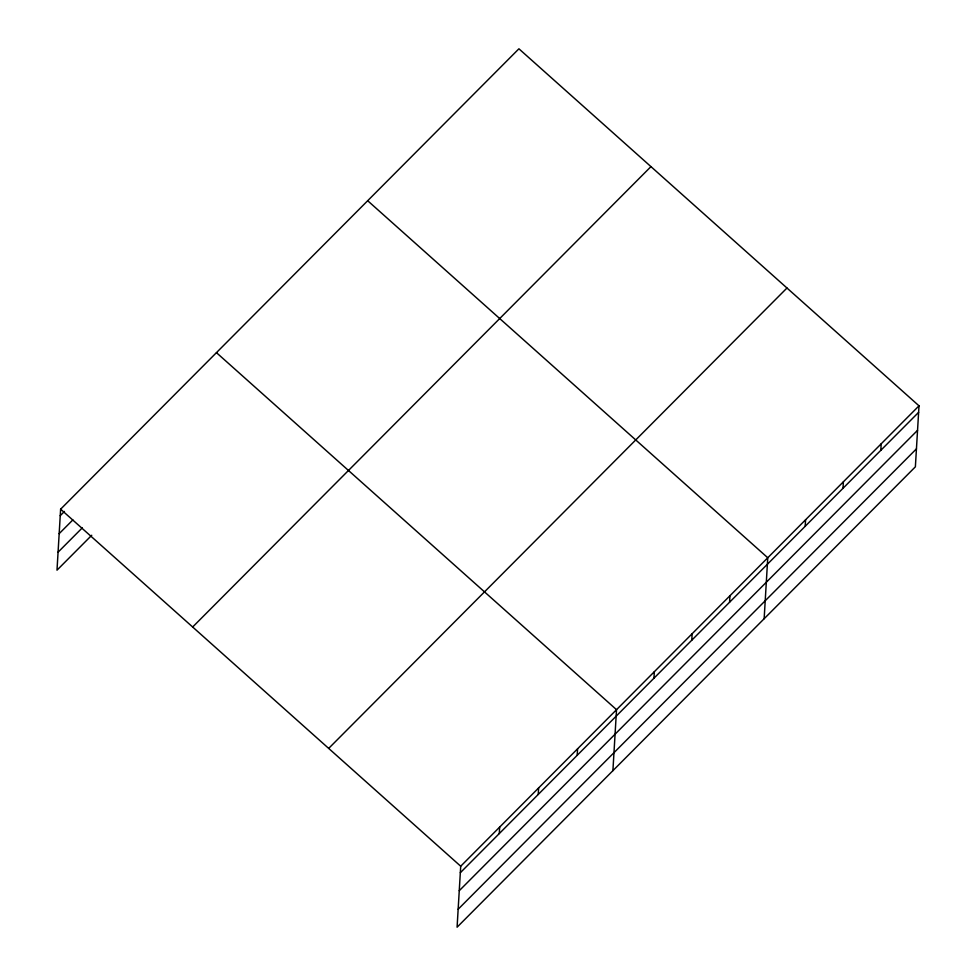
<?xml version="1.0" encoding="UTF-8"?>
<svg xmlns="http://www.w3.org/2000/svg" width="976" height="976" viewBox="0 0 976 976"><rect width="100%" height="100%" fill="white"/><g stroke="black" fill="none" stroke-linecap="round" stroke-linejoin="round"><path stroke-width="1.46" d="M919.002 405.833L460.709 866.224L457.085 927.2L915.378 466.821L919.002 405.833L518.915 48.8L60.622 509.179L56.998 570.167L91.744 535.263M499.273 833.602L499.663 827.087M538.227 794.464L538.618 787.949M577.182 755.339L577.572 748.824M612.904 770.674L616.527 709.686L216.44 352.653M653.944 678.222L654.335 671.708M691.764 640.244L692.143 633.729M729.572 602.253L729.95 595.75M764.147 618.747L767.758 557.76L367.684 200.727M805.188 526.296L805.578 519.781M842.996 488.317L843.386 481.802M880.803 450.339L881.194 443.824M60.231 515.694L64.453 511.461M59.17 533.665L72.858 519.915M58.072 552.184L82.289 527.857M192.65 627.007L650.943 166.628M328.68 748.397L786.973 288.018M460.318 872.727L918.611 412.348M459.257 890.71L917.55 430.331M458.159 909.229L916.44 448.85M60.622 509.179L460.709 866.224"/></g></svg>
